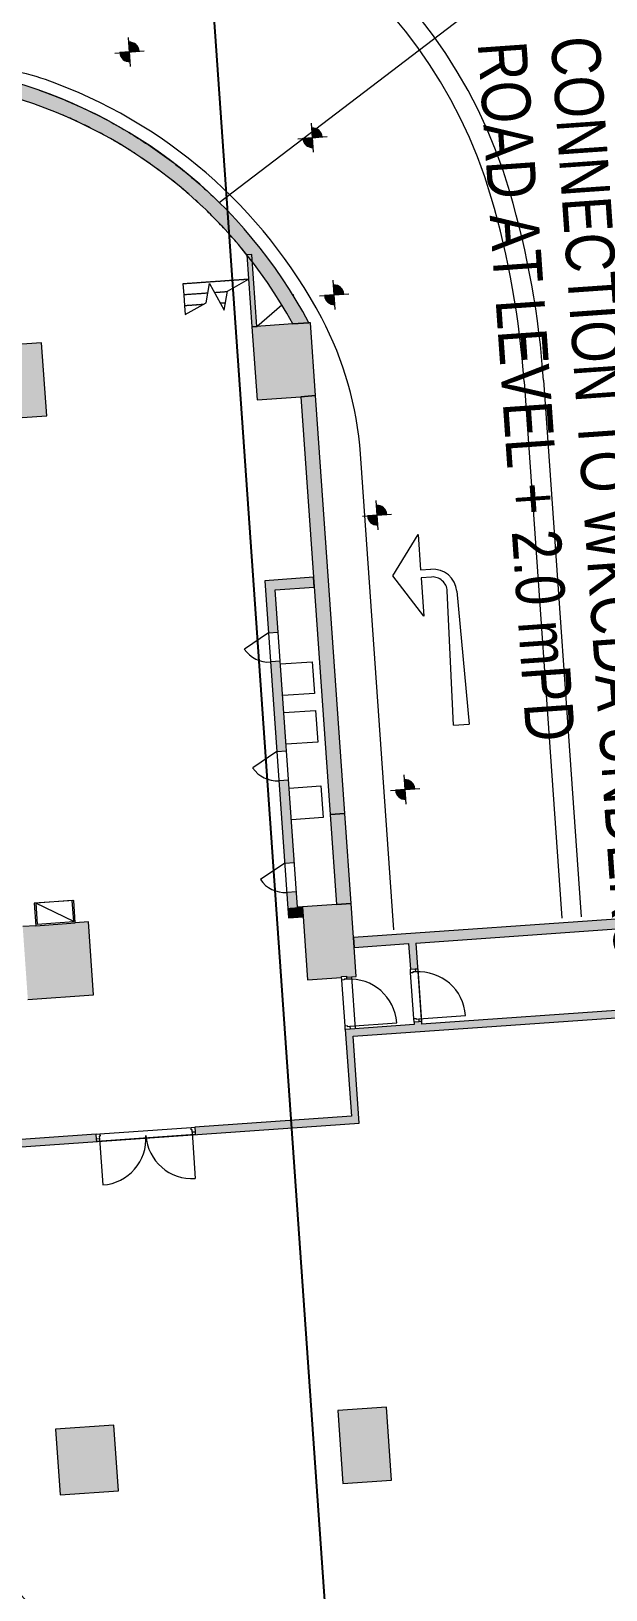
# Model space of a CAD drawing. Header units: millimetres. Extents: x 833941507 to 1669051331, y 817666127 to 1636299673.
# Drawn here: x 834479247 to 834491029, y 818087337 to 818119289 of the extents above; entities that cross this region are included whole.
import ezdxf

# ---------------------------------------------------------------- set-up
doc = ezdxf.new("R2010")
doc.units = ezdxf.units.MM
doc.header["$LTSCALE"] = 3
doc.linetypes.add('3A35X-MAGP-P-MP-B02B$0$Overhead', pattern=[1.8, 1.2, -0.6])
doc.layers.get('Defpoints').update_dxf_attribs({"color": 32})
for name, color, linetype, lineweight in [('3A35X-MAGP-P-MP-B02B$0$A-010-M_LINE', 252, 'Continuous', 5), ('3A35X-MAGP-P-MP-B02B$0$A-200-M_WALL_EXT', 252, 'Continuous', 9), ('3A35X-MAGP-P-MP-B02B$0$A-200-M_WALL_INT', 252, 'Continuous', 9), ('3A35X-MAGP-P-MP-B02B$0$A-200-M_WALL_PAT', 252, 'Continuous', 9), ('3A35X-MAGP-P-MP-B02B$0$A-230-M_FLOOR', 252, 'Continuous', 18), ('3A35X-MAGP-P-MP-B02B$0$A-241-M_RAMP', 252, 'Continuous', 5), ('3A35X-MAGP-P-MP-B02B$0$A-242-M_STAIR', 252, 'Continuous', 5), ('3A35X-MAGP-P-MP-B02B$0$A-242-MB_STAIR', 252, 'Continuous', 5), ('3A35X-MAGP-P-MP-B02B$0$A-325-M_DOOR', 252, 'Continuous', 5), ('3A35X-MAGP-P-MP-B02B$0$A-770-ME_FFE_SA', 252, 'Continuous', 5), ('3A35X-MAGP-P-MP-B02B$0$S-280-M_COLUMN', 252, 'Continuous', 9), ('3A35X-MAGP-P-MP-B02B$0$Z-000-T_TEXT', 252, 'Continuous', 5), ('3A35X-MAGP-P-MP-B02B$0$Z-060-M_DETAIL', 252, 'Continuous', 5), ('UAJ-00ANNO', 7, 'Continuous', 5), ('UAJ-23FLOR-h', 251, 'Continuous', 9)]:
    doc.layers.add(name, color=color, linetype=linetype, lineweight=lineweight)
doc.layers.add('UAJ-00XREF', color=7, linetype='Continuous')
doc.styles.add('3A35X-MSFP-P-ISP2$0$STANDARD', font='arial.ttf', dxfattribs={"width": 0.8})

# ---------------------------------------------------------------- blocks, each defined once
blk = doc.blocks.new('GBP-LTC-LB01')
at = {"layer": 'UAJ-23FLOR-h'}
h = blk.add_hatch(dxfattribs=at)
h.set_pattern_fill('EARTH,_O', color=256, scale=180, angle=45)
h.set_pattern_definition([(48.9989, (834576001.8, 818046085.3), (-112.727, 1612.5107), [1143, -1143]), (48.9989, (834575678.3, 818046366.6), (-112.727, 1612.5107), [1143, -1143]), (48.9989, (834575354.8, 818046647.8), (-112.727, 1612.5107), [1143, -1143]), (138.9989, (834575340.7, 818046849.3), (-1612.5107, -112.727), [1143, -1143]), (138.9989, (834575621.9, 818047172.8), (-1612.5107, -112.727), [1143, -1143]), (138.9989, (834575903.1, 818047496.3), (-1612.5107, -112.727), [1143, -1143])])
h.paths.add_polyline_path([(834572173, 818200349), (834310584, 818182062), (834331502, 817882832), (834364940, 817885169), (834473096, 818011284), (834480534, 818020120), (834485095, 818025710), (834491376, 818033619), (834497063, 818041013), (834493146, 818043679), (834512789, 818074029), (834518712, 818083675), (834526231, 818096325), (834534646, 818111073), (834545956, 818131981), (834557205, 818154199), (834564040, 818168497), (834570941, 818183576), (834578368, 818200696)])
h.paths.add_polyline_path([(834382131, 817956470), (834418269, 817958996), (834422062, 817963856), (834428403, 817964299), (834467239, 818010696), (834466445, 818021739), (834476098, 818035709), (834485267, 818048983), (834487015, 818051460), (834497268, 818067303), (834492893, 818129890), (834448057, 818126756), (834416897, 818105052), (834382061, 818080789), (834386167, 818022059), (834377588, 818021459)], flags=16)
edge = h.paths.add_edge_path(flags=16)
edge.add_line((834540292, 818142076), (834533466, 818141614))
edge.add_line((834533466, 818141614), (834523258, 818143863))
edge.add_line((834523258, 818143863), (834525897, 818155839))
edge.add_arc((834558382, 818267025), 115835, 237.2184, 253.71313, ccw=False)
edge.add_line((834495665, 818169638), (834498268, 818132357))
edge.add_line((834498268, 818132357), (834496346, 818130135))
edge.add_line((834496346, 818130135), (834492880, 818129893))
edge.add_line((834492880, 818129893), (834494230, 818110588))
edge.add_line((834494230, 818110588), (834496326, 818110708))
edge.add_line((834496326, 818110708), (834498420, 818080754))
edge.add_line((834498420, 818080754), (834498046, 818080727))
edge.add_line((834498046, 818080727), (834498255, 818077746))
edge.add_line((834498255, 818077746), (834503061, 818078082))
edge.add_line((834503061, 818078082), (834504980, 818081212))
edge.add_line((834504980, 818081212), (834509429, 818088471))
edge.add_line((834509429, 818088471), (834515217, 818097914))
edge.add_line((834515217, 818097914), (834526067, 818116416))
edge.add_line((834526067, 818116416), (834532489, 818127889))
edge.add_line((834532489, 818127889), (834534831, 818132146))
edge.add_line((834534831, 818132146), (834540292, 818142076))
h = blk.add_hatch(dxfattribs=at)
h.set_pattern_fill('EARTH,_O', color=256, scale=180, angle=45)
h.set_pattern_definition([(45.0000001, (-1082349.7, 54794.9), (-3e-06, 1616.4461018), [1143, -1143]), (45.0000001, (-1082652.8, 55098), (-3e-06, 1616.4461018), [1143, -1143]), (45.0000001, (-1082955.9, 55401.1), (-3e-06, 1616.4461018), [1143, -1143]), (135.0000001, (-1082955.9, 55603.1), (-1616.4461018, -3e-06), [1143, -1143]), (135.0000001, (-1082652.8, 55906.2), (-1616.4461018, -3e-06), [1143, -1143]), (135.0000001, (-1082349.7, 56209.3), (-1616.4461018, -3e-06), [1143, -1143])])
h.paths.add_polyline_path([(834669469, 818015499), (834651081, 818014214), (834651091, 818014066), (834669480, 818015352)], flags=16)
edge = h.paths.add_edge_path()
edge.add_arc((834611764, 818123015), 22001, 94.0007, 118.6887)
edge.add_line((834601202, 818142316), (834593918, 818141228))
edge.add_arc((834611768, 818123014), 25503, 93.9972, 134.4213, ccw=False)
edge.add_line((834609991, 818148455), (834618164, 818149026))
edge.add_line((834618164, 818149026), (834618408, 818145535))
edge.add_line((834618408, 818145535), (834616365, 818145392))
edge.add_line((834616365, 818145392), (834616609, 818141901))
edge.add_line((834616609, 818141901), (834611622, 818141552))
edge.add_line((834611622, 818141552), (834611378, 818145043))
edge.add_line((834611378, 818145043), (834610229, 818144963))
h.paths.add_polyline_path([(834673233, 818197366), (834607546, 818192774), (834599172, 818174435), (834588349, 818152375), (834578622, 818133891), (834568418, 818115665), (834556457, 818095618), (834546606, 818080042), (834532219, 818058624), (834523692, 818046596), (834515684, 818035708), (834508244, 818025930), (834500656, 818016266), (834489787, 818002934), (834483448, 817995421), (834478638, 817989842), (834458454, 817967379), (834441506, 817949096), (834383076, 817886437), (834482027, 817893355), (834551919, 817920009), (834634905, 817930637), (834634023, 817939309), (834633770, 817941796), (834633578, 817943687), (834508697, 817930984), (834507053, 817930191), (834506409, 817939427), (834507657, 817945567), (834503417, 818006767), (834503064, 818011763), (834514053, 818025792), (834520785, 818034889), (834526319, 818042437), (834532382, 818050706), (834536346, 818056473), (834542258, 818065226), (834550406, 818077287), (834561579, 818095002), (834574523, 818117080), (834587769, 818140310), (834609774, 818143595), (834610002, 818140336), (834634253, 818142031), (834636807, 818105492), (834642791, 818105914), (834646279, 818056033), (834640293, 818055614), (834643382, 818011425), (834641138, 818011268), (834645776, 817944928), (834639048, 817944244), (834640362, 817931328), (834651070, 817932707), (834650588, 817936476), (834685106, 817940897), (834685588, 817937128), (834691374, 817937869)])
blk = doc.blocks.new('3A35X-MAGP-P-MP-B02B')
at = {"layer": '3A35X-MAGP-P-MP-B02B$0$A-200-M_WALL_PAT'}
for points in [[(114189, 186393), (114518, 186393), (114373, 186707), (114189, 187067), (114041, 187335), (113874, 187616), (113686, 187908), (113490, 188191), (113283, 188468), (113067, 188738), (112842, 189001), (112608, 189255), (112365, 189501), (112114, 189739), (111854, 189967), (111534, 190228), (111313, 190397), (111031, 190598), (110743, 190789), (110414, 190989), (110148, 191140), (109841, 191300), (109529, 191449), (109154, 191611), (108837, 191734), (108565, 191831), (108515, 191531), (108838, 191414), (109155, 191286), (109468, 191147), (109777, 190996), (110079, 190835), (110414, 190640), (110666, 190482), (110950, 190289), (111227, 190087), (111534, 189843), (111758, 189654), (112012, 189424), (112257, 189185), (112494, 188937), (112722, 188681), (112941, 188418), (113151, 188146), (113351, 187868), (113450, 187868), (113450, 187718), (113533, 187593), (113713, 187302), (113882, 187005), (114041, 186702)], [(113350, 186393), (113450, 186393), (113450, 187868), (113350, 187868), (113350, 187005)], [(114250, 176306), (114550, 176306), (114550, 184893), (114250, 184893), (114250, 177086)], [(114142, 180981), (114250, 180981), (114250, 181181), (113450, 181181), (113450, 180981), (113890, 180981)], [(114550, 174456), (114550, 176306), (114250, 176306), (114250, 174456)], [(113450, 174256), (113550, 174256), (113550, 174456), (113250, 174456), (113250, 174256)], [(122657, 173556), (122985, 173556), (122985, 173756), (114550, 173756), (114550, 173556), (122588, 173556)], [(114373, 171740), (122985, 171740), (122985, 171890), (114250, 171890), (114250, 171740)], [(114250, 170106), (114400, 170106), (114400, 171740), (114250, 171740), (114250, 171332)]]:
    blk.add_hatch(color=256, dxfattribs=at).paths.add_polyline_path(points, flags=0)
h = blk.add_hatch(color=256, dxfattribs=at)
h.paths.add_polyline_path([(113450, 174456), (113450, 174776), (113250, 174776), (113250, 174456)], flags=0)
h.paths.add_polyline_path([(113250, 175376), (113450, 175376), (113450, 177071), (113250, 177071), (113250, 176159)], flags=0)
h.paths.add_polyline_path([(113450, 177671), (113449, 179511), (113250, 179511), (113250, 177671), (113350, 177671)], flags=0)
h.paths.add_polyline_path([(113438, 180111), (113450, 180111), (113450, 181181), (113250, 181181), (113250, 180111), (113350, 180111)], flags=0)
h = blk.add_hatch(color=256, dxfattribs=at)
h.paths.add_polyline_path([(115668, 171890), (115818, 171890), (115818, 171940), (115668, 171940), (115668, 171893)], flags=0)
h.paths.add_polyline_path([(115768, 173028), (115818, 173028), (115818, 173556), (115668, 173556), (115668, 173028), (115715, 173028)], flags=0)
h = blk.add_hatch(color=256, dxfattribs=at)
h.paths.add_polyline_path([(105647, 169956), (109006, 169956), (109006, 170106), (105450, 170106), (105450, 169956)], flags=0)
h.paths.add_polyline_path([(113792, 169956), (114400, 169956), (114400, 170106), (111032, 170106), (111032, 169956), (113774, 169956)], flags=0)
at = {"layer": '3A35X-MAGP-P-MP-B02B$0$S-280-M_COLUMN', "lineweight": 5}
for points in [[(108942, 184868), (109025, 184868), (109025, 186368), (107675, 186368), (107675, 184868), (108887, 184868)], [(114518, 184893), (114550, 184893), (114550, 186393), (113350, 186393), (113350, 184893), (114250, 184893)], [(109150, 172956), (109150, 174456), (107800, 174456), (107800, 172956), (108445, 172956)], [(114550, 172956), (114550, 174456), (113550, 174456), (113552, 172956), (114250, 172956), (114250, 172978), (114350, 172978), (114350, 172956), (114550, 172956)], [(107759, 162781), (108950, 162781), (108950, 164131), (107750, 164131), (107750, 162781)], [(113552, 162606), (114550, 162606), (114550, 164106), (113550, 164106), (113550, 162606)]]:
    blk.add_hatch(color=256, dxfattribs=at).paths.add_polyline_path(points, flags=0)
at = {"layer": '3A35X-MAGP-P-MP-B02B$0$Z-000-T_TEXT'}
h = blk.add_hatch(color=256, dxfattribs=at)
edge = h.paths.add_edge_path(flags=0)
edge.add_line((111238, 192188), (111238, 192388))
edge.add_arc((111238, 192188), 200, 0, 90, ccw=False)
edge.add_line((111438, 192188), (111238, 192188))
h = blk.add_hatch(color=256, dxfattribs=at)
edge = h.paths.add_edge_path(flags=0)
edge.add_line((111238, 192188), (111238, 191988))
edge.add_arc((111238, 192188), 200, 180, 270, ccw=False)
edge.add_line((111038, 192188), (111238, 192188))
h = blk.add_hatch(color=256, dxfattribs=at)
edge = h.paths.add_edge_path(flags=0)
edge.add_line((114857, 190173), (114857, 189973))
edge.add_arc((114857, 190173), 200, 180, 270, ccw=False)
edge.add_line((114657, 190173), (114857, 190173))
h = blk.add_hatch(color=256, dxfattribs=at)
edge = h.paths.add_edge_path(flags=0)
edge.add_line((114857, 190173), (114857, 190373))
edge.add_arc((114857, 190173), 200, 0, 90, ccw=False)
edge.add_line((115057, 190173), (114857, 190173))
h = blk.add_hatch(color=256, dxfattribs=at)
edge = h.paths.add_edge_path(flags=0)
edge.add_line((115078, 186927), (115078, 186727))
edge.add_arc((115078, 186927), 200, 180, 270, ccw=False)
edge.add_line((114878, 186927), (115078, 186927))
h = blk.add_hatch(color=256, dxfattribs=at)
edge = h.paths.add_edge_path(flags=0)
edge.add_line((115078, 186927), (115078, 187127))
edge.add_arc((115078, 186927), 200, 0, 90, ccw=False)
edge.add_line((115278, 186927), (115078, 186927))
h = blk.add_hatch(color=256, dxfattribs=at)
edge = h.paths.add_edge_path(flags=0)
edge.add_line((115638, 182362), (115638, 182562))
edge.add_arc((115638, 182362), 200, 0, 90, ccw=False)
edge.add_line((115838, 182362), (115638, 182362))
h = blk.add_hatch(color=256, dxfattribs=at)
edge = h.paths.add_edge_path(flags=0)
edge.add_line((115638, 182362), (115638, 182162))
edge.add_arc((115638, 182362), 200, 180, 270, ccw=False)
edge.add_line((115438, 182362), (115638, 182362))
h = blk.add_hatch(color=256, dxfattribs=at)
edge = h.paths.add_edge_path(flags=0)
edge.add_line((115818, 176711), (115818, 176511))
edge.add_arc((115818, 176711), 200, 180, 270, ccw=False)
edge.add_line((115618, 176711), (115818, 176711))
h = blk.add_hatch(color=256, dxfattribs=at)
edge = h.paths.add_edge_path(flags=0)
edge.add_line((115818, 176711), (115818, 176911))
edge.add_arc((115818, 176711), 200, 0, 90, ccw=False)
edge.add_line((116018, 176711), (115818, 176711))
at = {"layer": '3A35X-MAGP-P-MP-B02B$0$A-010-M_LINE'}
for p, q in [((118837, 184880), (118837, 173856)), ((119237, 184880), (119237, 173856)), ((115387, 173856), (115387, 183636)), ((115875, 181098), (116450, 181906)), ((116450, 181906), (116450, 181178)), ((116450, 181178), (116660, 181178)), ((116450, 180225), (115875, 181098)), ((116664, 181018), (116450, 181018)), ((116450, 181018), (116450, 180225)), ((116903, 177958), (116964, 180711)), ((117162, 180689), (117223, 177958)), ((116903, 177958), (117223, 177958))]:
    blk.add_line(p, q, dxfattribs=at)
for centre, radius, start, end in [((108655, 186576), 10400, 12.2402, 90), ((108655, 186576), 10000, 12.2402, 90), ((107886, 188076), 4000, 66.454, 90), ((105369, 182300), 10300, 23.8725, 66.454), ((100837, 184880), 18000, 0, 12.2402), ((100837, 184880), 18400, 0, 12.2402), ((108387, 183636), 7000, 0, 23.8725), ((116662, 180678), 500, 1.2759, 90.1725), ((116664, 180718), 300, 358.7287, 90)]:
    blk.add_arc(centre, radius, start, end, dxfattribs=at)
at = {"layer": '3A35X-MAGP-P-MP-B02B$0$A-200-M_WALL_EXT', "lineweight": 13}
for p, q in [((114189, 186393), (114518, 186393)), ((114250, 184893), (114250, 176306)), ((114550, 184893), (114250, 184893)), ((114550, 176306), (114550, 184893)), ((114250, 176306), (114550, 176306))]:
    blk.add_line(p, q, dxfattribs=at)
for radius, start, end in [(10000, 23.8119, 71.36), (9700, 24.5963, 71.0714)]:
    blk.add_arc((105369, 182356), radius, start, end, dxfattribs=at)
at = {"layer": '3A35X-MAGP-P-MP-B02B$0$A-200-M_WALL_INT'}
for p, q in [((113350, 187868), (113350, 186393)), ((113450, 187868), (113350, 187868)), ((113450, 186393), (113450, 187868)), ((113350, 186393), (113450, 186393)), ((113250, 181181), (113250, 174256)), ((114250, 181181), (113250, 181181)), ((114250, 180981), (114250, 181181)), ((113450, 174456), (113450, 180981)), ((113450, 180981), (114250, 180981)), ((113250, 180111), (113450, 180111)), ((113450, 179511), (113250, 179511)), ((113250, 177671), (113450, 177671)), ((113450, 177071), (113250, 177071)), ((114250, 176306), (114250, 174456)), ((114550, 176306), (114250, 176306)), ((114550, 174456), (114550, 176306)), ((113250, 175376), (113450, 175376)), ((113450, 174776), (113250, 174776)), ((113250, 174256), (113550, 174256)), ((113550, 174456), (113450, 174456)), ((113550, 174256), (113550, 174456)), ((114250, 174456), (114550, 174456)), ((122987, 173756), (114550, 173756)), ((114550, 173756), (114550, 173556)), ((114550, 173556), (115668, 173556)), ((115668, 173556), (115668, 173028)), ((115818, 173556), (115818, 171890)), ((115818, 173556), (122987, 173556)), ((115768, 173028), (115818, 173028)), ((115668, 171940), (115668, 171890)), ((115818, 171940), (115768, 171940)), ((114250, 171890), (114250, 170106)), ((115668, 171890), (114350, 171890)), ((114400, 169956), (114400, 171740)), ((114400, 171740), (122985, 171740)), ((122985, 171890), (115818, 171890)), ((109006, 170106), (105450, 170106)), ((109006, 169956), (109006, 170006)), ((109081, 170106), (110957, 170106)), ((114250, 170106), (111032, 170106)), ((111032, 170006), (111032, 169956)), ((105650, 169956), (114400, 169956))]:
    blk.add_line(p, q, dxfattribs=at)
at = {"layer": '3A35X-MAGP-P-MP-B02B$0$A-230-M_FLOOR'}
for p, q in [((113450, 179456), (114100, 179456)), ((114100, 179456), (114100, 178806)), ((114100, 178806), (113450, 178806)), ((113450, 178456), (114100, 178456)), ((114100, 178456), (114100, 177806)), ((114100, 177806), (113450, 177806)), ((113450, 176906), (114100, 176906)), ((114100, 176906), (114100, 176256)), ((114100, 176256), (113450, 176256)), ((114250, 171965), (114250, 172903)), ((114450, 172956), (114450, 171890)), ((115668, 172015), (115668, 172953)), ((115818, 173028), (115818, 171940)), ((109081, 170106), (110957, 170106)), ((111032, 169956), (109006, 169956))]:
    blk.add_line(p, q, dxfattribs=at)
for start, end in [(60.9585, 62.9734), (58.9359, 60.0392), (56.9133, 58.0024), (54.8908, 55.9695), (52.8682, 53.939), (50.8456, 51.9101), (48.823, 49.8825), (46.8005, 47.8557), (44.7779, 45.8296), (42.7553, 43.8041), (40.7327, 41.7789), (38.7101, 39.7541), (36.6876, 37.7295), (34.665, 35.7052)]:
    blk.add_arc((105369, 182356), 9700, start, end, dxfattribs=at)
at = {"layer": '3A35X-MAGP-P-MP-B02B$0$A-241-M_RAMP', "lineweight": 9}
blk.add_line((112859, 188982), (122985, 195634), dxfattribs=at)
blk.add_open_spline([(109339, 191534), (109527, 191453), (109997, 191232), (110722, 190820), (111494, 190279), (112212, 189668), (112651, 189217), (112859, 188982)], degree=3, knots=[0.032744, 0.032744, 0.032744, 0.032744, 0.0942003, 0.1884006, 0.2826008, 0.3768011, 0.4710014, 0.4710014, 0.4710014, 0.4710014], dxfattribs=at)
at = {"layer": '3A35X-MAGP-P-MP-B02B$0$A-242-M_STAIR'}
for p, q in [((113350, 187368), (112000, 187368)), ((112000, 187368), (112000, 187143)), ((112000, 187143), (112000, 186918)), ((112496, 187143), (112000, 187143)), ((112000, 186918), (112000, 186739)), ((112385, 186918), (112000, 186918)), ((112898, 187143), (112634, 187143)), ((112843, 186918), (112738, 186918))]:
    blk.add_line(p, q, dxfattribs=at)
at = {"layer": '3A35X-MAGP-P-MP-B02B$0$A-242-M_STAIR', "linetype": '3A35X-MAGP-P-MP-B02B$0$Overhead'}
for p, q in [((113350, 187368), (112000, 187368)), ((112496, 187143), (112000, 187143)), ((112385, 186918), (112000, 186918)), ((112898, 187143), (112634, 187143)), ((112843, 186918), (112738, 186918))]:
    blk.add_line(p, q, dxfattribs=at)
at = {"layer": '3A35X-MAGP-P-MP-B02B$0$A-242-MB_STAIR'}
for p, q in [((112449, 186948), (112543, 187337)), ((112543, 187337), (112807, 186770)), ((112902, 187159), (113350, 187368)), ((112000, 186739), (112449, 186948)), ((112807, 186770), (112902, 187159))]:
    blk.add_line(p, q, dxfattribs=at)
at = {"layer": '3A35X-MAGP-P-MP-B02B$0$A-325-M_DOOR'}
for p, q in [((113250, 180111), (112731, 179811)), ((113250, 177671), (112731, 177371)), ((113250, 175376), (112731, 175076)), ((114350, 171953), (115312, 171953)), ((115768, 172003), (116730, 172003)), ((109069, 170006), (109069, 169058)), ((110969, 170006), (110969, 169058))]:
    blk.add_line(p, q, dxfattribs=at)
at = {"layer": '3A35X-MAGP-P-MP-B02B$0$A-325-M_DOOR', "lineweight": 9}
for p, q in [((114250, 172978), (114350, 172978)), ((114250, 172903), (114250, 172978)), ((114297, 172903), (114250, 172903)), ((114297, 172918), (114297, 172903)), ((114350, 172918), (114297, 172918)), ((114350, 172978), (114350, 172918)), ((115668, 173028), (115768, 173028)), ((115668, 172953), (115668, 173028)), ((115715, 172953), (115668, 172953)), ((115715, 172968), (115715, 172953)), ((115768, 172968), (115715, 172968)), ((115768, 173028), (115768, 172968)), ((114250, 171965), (114297, 171965)), ((114250, 171890), (114250, 171965)), ((114297, 171965), (114297, 171950)), ((114297, 171950), (114350, 171950)), ((114350, 171950), (114350, 171890)), ((115668, 172015), (115715, 172015)), ((115668, 171940), (115668, 172015)), ((115768, 171940), (115668, 171940)), ((115715, 172015), (115715, 172000)), ((115715, 172000), (115768, 172000)), ((115768, 172000), (115768, 171940)), ((114350, 171890), (114250, 171890)), ((109006, 170106), (109081, 170106)), ((109006, 170006), (109006, 170106)), ((109066, 170006), (109006, 170006)), ((109066, 170059), (109066, 170006)), ((109081, 170059), (109066, 170059)), ((109081, 170106), (109081, 170059)), ((110957, 170106), (111032, 170106)), ((110957, 170059), (110957, 170106)), ((110972, 170059), (110957, 170059)), ((110972, 170006), (110972, 170059)), ((111032, 170006), (110972, 170006)), ((111032, 170106), (111032, 170006))]:
    blk.add_line(p, q, dxfattribs=at)
at = {"layer": '3A35X-MAGP-P-MP-B02B$0$A-325-M_DOOR'}
for centre, radius, start, end in [((113250, 180111), 600, 210, 270), ((113250, 177671), 600, 210, 270), ((113250, 175376), 600, 210, 270), ((114350, 171953), 962, 0, 90), ((115768, 172003), 962, 0, 90), ((109069, 170006), 949, 270, 0), ((110969, 170006), 949, 180, 270), ((106000, 160118), 1049, 0, 90)]:
    blk.add_arc(centre, radius, start, end, dxfattribs=at)
at = {"layer": '3A35X-MAGP-P-MP-B02B$0$A-770-ME_FFE_SA'}
for p, q in [((108880, 174916), (108070, 174916)), ((108070, 174916), (108070, 174456)), ((108880, 174456), (108880, 174916)), ((108070, 174456), (108880, 174456))]:
    blk.add_line(p, q, dxfattribs=at)
at = {"layer": '3A35X-MAGP-P-MP-B02B$0$S-280-M_COLUMN', "lineweight": 13}
for p, q in [((109025, 186368), (107675, 186368)), ((109025, 184868), (109025, 186368)), ((114189, 186393), (113350, 186393)), ((113350, 186393), (113350, 184893)), ((114518, 186393), (114189, 186393)), ((114550, 186393), (114518, 186393)), ((114550, 184893), (114550, 186393)), ((107675, 184868), (109025, 184868)), ((113350, 184893), (114250, 184893)), ((114250, 184893), (114550, 184893)), ((108070, 174456), (107800, 174456)), ((109150, 174456), (108880, 174456)), ((109150, 172956), (109150, 174456)), ((114550, 174456), (113550, 174456)), ((113550, 174456), (113550, 172956)), ((114550, 172956), (114550, 174456)), ((107800, 172956), (109150, 172956)), ((113550, 172956), (114250, 172956)), ((114350, 172956), (114550, 172956)), ((107750, 164131), (107750, 162781)), ((108950, 164131), (107750, 164131)), ((108950, 162781), (108950, 164131)), ((114550, 164106), (113550, 164106)), ((113550, 164106), (113550, 162606)), ((114550, 162606), (114550, 164106)), ((107750, 162781), (108950, 162781)), ((113550, 162606), (114550, 162606))]:
    blk.add_line(p, q, dxfattribs=at)
at = {"layer": '3A35X-MAGP-P-MP-B02B$0$Z-000-T_TEXT'}
for p, q in [((111238, 191888), (111238, 192488)), ((111238, 192388), (111238, 192188)), ((110938, 192188), (111538, 192188)), ((111238, 192188), (111038, 192188)), ((111238, 191988), (111238, 192188)), ((111238, 192188), (111438, 192188)), ((114857, 189873), (114857, 190473)), ((114557, 190173), (115157, 190173)), ((114857, 190173), (114657, 190173)), ((114857, 190373), (114857, 190173)), ((114857, 189973), (114857, 190173)), ((114857, 190173), (115057, 190173)), ((114778, 186927), (115378, 186927)), ((115078, 186927), (114878, 186927)), ((115078, 186627), (115078, 187227)), ((115078, 187127), (115078, 186927)), ((115078, 186727), (115078, 186927)), ((115078, 186927), (115278, 186927)), ((115638, 182062), (115638, 182662)), ((115638, 182562), (115638, 182362)), ((115338, 182362), (115938, 182362)), ((115638, 182362), (115438, 182362)), ((115638, 182162), (115638, 182362)), ((115638, 182362), (115838, 182362)), ((115518, 176711), (116118, 176711)), ((115818, 176711), (115618, 176711)), ((115818, 176411), (115818, 177011)), ((115818, 176911), (115818, 176711)), ((115818, 176511), (115818, 176711)), ((115818, 176711), (116018, 176711))]:
    blk.add_line(p, q, dxfattribs=at)
for centre, start, end in [((111238, 192188), 0, 90), ((111238, 192188), 180, 270), ((114857, 190173), 180, 270), ((114857, 190173), 0, 90), ((115078, 186927), 180, 270), ((115078, 186927), 0, 90), ((115638, 182362), 0, 90), ((115638, 182362), 180, 270), ((115818, 176711), 180, 270), ((115818, 176711), 0, 90)]:
    blk.add_arc(centre, 200, start, end, dxfattribs=at)
at = {"layer": '3A35X-MAGP-P-MP-B02B$0$Z-060-M_DETAIL'}
for p, q in [((114234, 186981), (114250, 186993)), ((113450, 186393), (113990, 186798)), ((108850, 174486), (108100, 174916)), ((108850, 174916), (108100, 174916)), ((108100, 174916), (108100, 174486)), ((108850, 174486), (108850, 174916)), ((108100, 174486), (108850, 174486))]:
    blk.add_line(p, q, dxfattribs=at)

msp = doc.modelspace()

# ---------------------------------------------------------------- linework, layer by layer
at = {"layer": 'Defpoints', "color": 2}
msp.add_lwpolyline([(834637757, 818194850), (834652631, 817982087), (834493385, 817970955), (834478511, 818183718)], close=True, dxfattribs=at)

# ---------------------------------------------------------------- block references
msp.add_blockref('GBP-LTC-LB01', (0, 0))
at = {"layer": 'UAJ-00XREF', "rotation": 4.012827991232881}
msp.add_blockref('3A35X-MAGP-P-MP-B02B', (834383746, 817919361), dxfattribs=at)

# ---------------------------------------------------------------- texts
at = {"layer": 'UAJ-00ANNO', "style": '3A35X-MSFP-P-ISP2$0$STANDARD', "width": 0.8}
for s, p in [('CONNECTION TO WKCDA UNDERGROUND', (834489898, 818119146, 0)), ('ROAD AT LEVEL + 2.0 mPD ', (834488401, 818119041, 0))]:
    msp.add_text(s, height=1000, rotation=273.9987, dxfattribs=at).set_placement(p)

doc.saveas('drawing.dxf')
